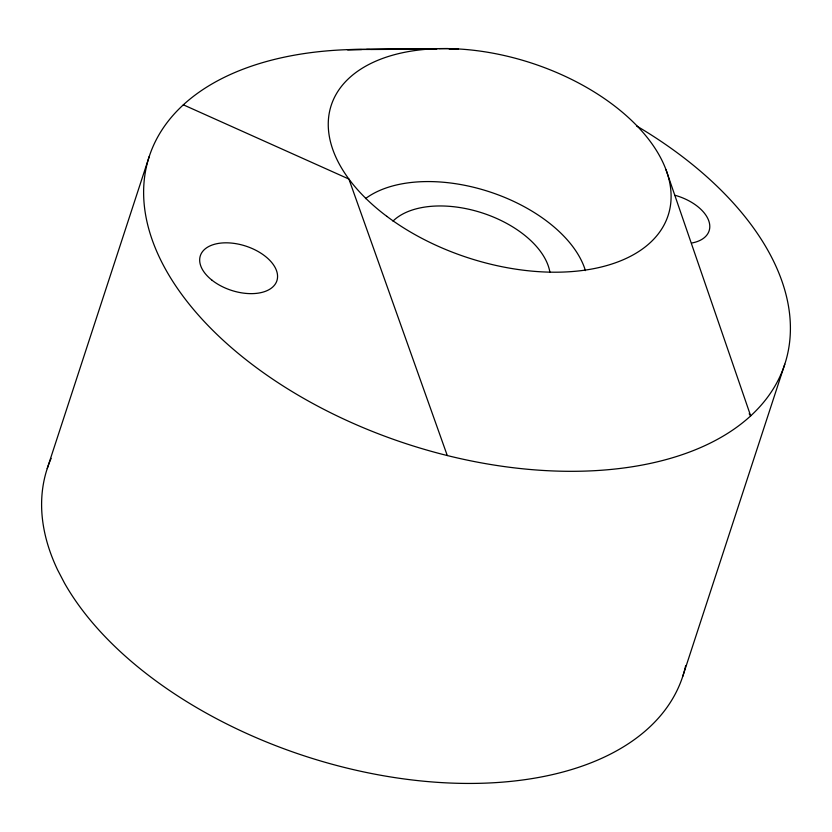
<?xml version="1.0" encoding="UTF-8"?>
<svg xmlns="http://www.w3.org/2000/svg" width="832" height="832" viewBox="0 0 832 832"><rect width="100%" height="100%" fill="white"/><g stroke="black" fill="none" stroke-linecap="round" stroke-linejoin="round"><path stroke-width="1.25" d="M47.226 468.593L149.24 156.468M682.76 676.343L784.774 364.218M437.663 48.651L347.433 49.65L361.598 49.556M438.807 48.672L447.814 48.578M370.614 49.504L436.29 49.088M366.538 49.4L436.238 49.057M183.342 104.811L348.91 179.057L447.273 455.541M749.174 413.764L750.672 415.875L666.006 169.707M365.487 198.619A124.831 72.134 18.1 0 1 489.507 191.807A124.831 72.134 18.1 0 1 585.416 270.608M392.985 221.094A86.195 49.806 18.1 0 1 482.342 212.961A86.195 49.806 18.1 0 1 549.9 272.21M685.641 665.798A334.318 193.19 18.1 0 1 405.08 779.074A334.318 193.19 18.1 0 1 64.522 583.159L57.606 569.899A334.318 193.19 18.1 0 1 51.126 458.38M636.584 125.934A334.318 193.19 18.1 0 1 694.585 450.081A334.318 193.19 18.1 0 1 190.029 305.209A334.318 193.19 18.1 0 1 370.157 49.442M675.21 195.343A40.269 23.275 18.1 0 1 708.739 220.73A40.269 23.275 18.1 0 1 692.151 242.944M458.182 48.942L449.166 49.005L458.182 48.942M386.797 216.32A177.216 102.398 18.1 0 0 667.846 216.268A177.216 102.398 18.1 0 0 444.402 48.558A177.216 102.398 18.1 0 0 386.797 216.32M212.098 280.28A40.269 23.275 18.1 0 0 276.588 281.58A40.269 23.275 18.1 0 0 227.146 242.83A40.269 23.275 18.1 0 0 212.098 280.28"/></g></svg>
